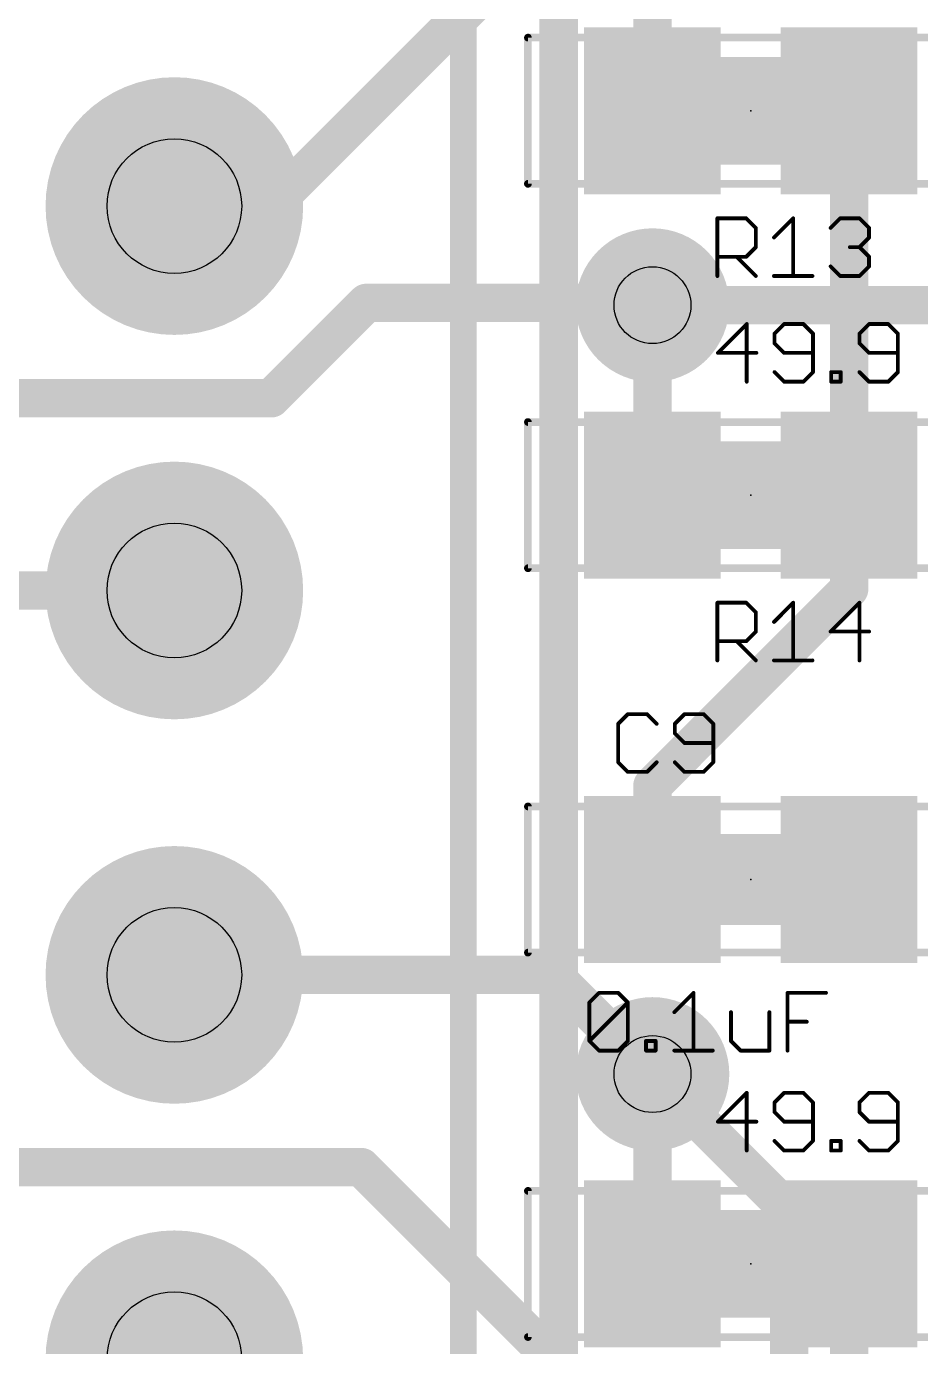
# Model space of a CAD drawing. Extents: x -27 to 80, y -11 to 53.
# Drawn here: x 14.26 to 20.17, y 36.28 to 45.01 of the extents above; entities that cross this region are included whole.
import ezdxf

# ---------------------------------------------------------------- set-up
doc = ezdxf.new("R2010")
doc.units = 0
for name, color, linetype in [('1', 12, 'CONTINUOUS'), ('16', 132, 'CONTINUOUS'), ('17', 110, 'CONTINUOUS'), ('18', 110, 'CONTINUOUS'), ('21', 53, 'CONTINUOUS'), ('23', 53, 'CONTINUOUS'), ('25', 253, 'CONTINUOUS'), ('27', 253, 'CONTINUOUS'), ('29', 253, 'CONTINUOUS'), ('30', 253, 'CONTINUOUS'), ('31', 253, 'CONTINUOUS'), ('35', 253, 'CONTINUOUS'), ('39', 12, 'CONTINUOUS'), ('44', 253, 'CONTINUOUS'), ('51', 53, 'CONTINUOUS')]:
    doc.layers.add(name, color=color, linetype=linetype)

# ---------------------------------------------------------------- blocks, each defined once
blk = doc.blocks.new('RECT')
blk.add_solid([(-0.5, -0.5), (0.5, -0.5), (-0.5, 0.5), (0.5, 0.5)])
blk = doc.blocks.new('ROUNDP')
at = {"const_width": 0.5}
blk.add_lwpolyline([(0, -0.25, 1), (0, 0.25, 1), (0, -0.25)], format="xyb", dxfattribs=at)
blk = doc.blocks.new('ROUNDV')
at = {"const_width": 0.5}
blk.add_lwpolyline([(0, -0.25, 1), (0, 0.25, 1), (0, -0.25)], format="xyb", dxfattribs=at)

msp = doc.modelspace()

# ---------------------------------------------------------------- linework, layer by layer
at = {"layer": '1', "const_width": 0.254}
for points in [[(17.78, 27.94), (17.78, 46.99)], [(17.78, 45.72), (15.88, 43.82)], [(18.4, 45.705), (18.4, 44.45)], [(19.7, 41.91), (19.7, 44.45)], [(15.88, 43.82), (15.24, 43.82)], [(16.51, 43.18), (15.88, 42.55)], [(18.385, 43.18), (16.51, 43.18)], [(18.4, 43.165), (18.385, 43.18)], [(18.4, 43.165), (18.4, 41.91)], [(15.88, 42.55), (12.7, 42.55)], [(19.7, 41.29), (19.7, 41.91)], [(18.4, 39.99), (19.7, 41.29)], [(18.4, 39.37), (18.4, 39.99)], [(17.745, 38.74), (15.24, 38.74)], [(18.4, 38.085), (17.745, 38.74)], [(18.4, 38.085), (18.385, 38.1)], [(18.4, 38.085), (18.4, 36.83)], [(16.475, 37.47), (12.7, 37.47)], [(18.4, 35.545), (16.475, 37.47)], [(19.7, 34.29), (19.7, 36.83)]]:
    msp.add_lwpolyline(points, dxfattribs=at)
at = {"layer": '1', "const_width": 0.127}
for points in [[(19.7635, 44.45, 1), (19.6365, 44.45)], [(18.3365, 44.45, 1), (18.4635, 44.45)], [(15.24, 43.8835, 1), (15.24, 43.7565)], [(15.8351, 43.8649, 1), (15.9249, 43.7751)], [(15.88, 43.7565, 1), (15.88, 43.8835)], [(16.51, 43.2435, 1), (16.51, 43.1165)], [(16.5549, 43.1351, 1), (16.4651, 43.2249)], [(18.4299, 43.2249, 1), (18.3401, 43.1351)], [(18.4635, 43.165, 1), (18.3365, 43.165)], [(18.3551, 43.1201, 1), (18.4449, 43.2099)], [(18.385, 43.1165, 1), (18.385, 43.2435)], [(15.8351, 42.5949, 1), (15.9249, 42.5051)], [(15.88, 42.4865, 1), (15.88, 42.6135)], [(18.3365, 41.91, 1), (18.4635, 41.91)], [(19.7635, 41.91, 1), (19.6365, 41.91)], [(19.6365, 41.91, 1), (19.7635, 41.91)], [(19.6365, 41.29, 1), (19.7635, 41.29)], [(19.7449, 41.2451, 1), (19.6551, 41.3349)], [(18.4635, 39.99, 1), (18.3365, 39.99)], [(18.3551, 40.0349, 1), (18.4449, 39.9451)], [(18.3365, 39.37, 1), (18.4635, 39.37)], [(15.24, 38.8035, 1), (15.24, 38.6765)], [(17.7899, 38.7849, 1), (17.7001, 38.6951)], [(17.745, 38.6765, 1), (17.745, 38.8035)], [(18.4299, 38.1449, 1), (18.3401, 38.0551)], [(18.4635, 38.085, 1), (18.3365, 38.085)], [(18.3551, 38.0401, 1), (18.4449, 38.1299)], [(18.3551, 38.0401, 1), (18.4449, 38.1299)], [(16.5199, 37.5149, 1), (16.4301, 37.4251)], [(16.475, 37.4065, 1), (16.475, 37.5335)], [(19.7635, 36.83, 1), (19.6365, 36.83)], [(18.3365, 36.83, 1), (18.4635, 36.83)]]:
    msp.add_lwpolyline(points, format="xyb", dxfattribs=at)
at = {"layer": '16', "const_width": 0.254}
for points in [[(17.78, 27.94), (17.78, 46.99)], [(21.859, 43.165), (18.4, 43.165)], [(13.97, 41.28), (15.24, 41.28)], [(19.304, 37.181), (18.4, 38.085)], [(19.304, 30.226), (19.304, 37.181)]]:
    msp.add_lwpolyline(points, dxfattribs=at)
at = {"layer": '16', "const_width": 0.127}
for points in [[(18.4, 43.2285, 1), (18.4, 43.1015)], [(15.24, 41.2165, 1), (15.24, 41.3435)], [(18.4449, 38.1299, 1), (18.3551, 38.0401)], [(19.3675, 37.181, 1), (19.2405, 37.181)], [(19.2591, 37.1361, 1), (19.3489, 37.2259)]]:
    msp.add_lwpolyline(points, format="xyb", dxfattribs=at)
at = {"layer": '21'}
for points, const_width in [([(17.15, 46.15), (17.15, 30.05)], 0.1778), ([(19.05, 39.4005), (19.05, 39.3395)], 0.4064)]:
    msp.add_lwpolyline(points, dxfattribs=dict(at, const_width=const_width))
at = {"layer": '21', "const_width": 0.2032}
for points in [[(19.1516, 39.4005, 1), (18.9484, 39.4005)], [(18.9484, 39.3395, 1), (19.1516, 39.3395)]]:
    msp.add_lwpolyline(points, format="xyb", dxfattribs=at)
at = {"layer": '23'}
for p in [(19.05, 44.45), (19.05, 41.91), (19.05, 39.37), (19.05, 36.83)]:
    msp.add_point(p, dxfattribs=at)
at = {"layer": '25', "const_width": 0.0254}
for points in [[(18.8291, 43.3578), (18.8291, 43.7391)], [(18.8291, 43.7391), (19.0197, 43.7391)], [(19.0197, 43.7391), (19.0833, 43.6756)], [(19.2033, 43.612), (19.3304, 43.7391)], [(19.3304, 43.7391), (19.3304, 43.3578)], [(19.5775, 43.6756), (19.641, 43.7391)], [(19.641, 43.7391), (19.7682, 43.7391)], [(19.7682, 43.7391), (19.8317, 43.6756)], [(19.0833, 43.6756), (19.0833, 43.5485)], [(19.8317, 43.612), (19.7682, 43.5485)], [(19.8317, 43.6756), (19.8317, 43.612)], [(19.0833, 43.5485), (19.0197, 43.4849)], [(19.7682, 43.5485), (19.7046, 43.5485)], [(19.7682, 43.5485), (19.8317, 43.4849)], [(19.0197, 43.4849), (18.8291, 43.4849)], [(18.9562, 43.4849), (19.0833, 43.3578)], [(19.8317, 43.4849), (19.8317, 43.4214)], [(19.2033, 43.3578), (19.4575, 43.3578)], [(19.641, 43.3578), (19.5775, 43.4214)], [(19.7682, 43.3578), (19.641, 43.3578)], [(19.8317, 43.4214), (19.7682, 43.3578)], [(18.8291, 40.8178), (18.8291, 41.1991)], [(18.8291, 41.1991), (19.0197, 41.1991)], [(19.0197, 41.1991), (19.0833, 41.1356)], [(19.2033, 41.072), (19.3304, 41.1991)], [(19.3304, 41.1991), (19.3304, 40.8178)], [(19.7682, 41.1991), (19.5775, 41.0085)], [(19.7682, 40.8178), (19.7682, 41.1991)], [(19.0833, 41.1356), (19.0833, 41.0085)], [(19.0833, 41.0085), (19.0197, 40.9449)], [(19.5775, 41.0085), (19.8317, 41.0085)], [(19.0197, 40.9449), (18.8291, 40.9449)], [(18.9562, 40.9449), (19.0833, 40.8178)], [(19.2033, 40.8178), (19.4575, 40.8178)], [(18.2373, 40.4625), (18.1737, 40.399)], [(18.1737, 40.399), (18.1737, 40.1448)], [(18.3644, 40.4625), (18.2373, 40.4625)], [(18.4279, 40.399), (18.3644, 40.4625)], [(18.6115, 40.4625), (18.5479, 40.399)], [(18.5479, 40.399), (18.5479, 40.3354)], [(18.7386, 40.4625), (18.6115, 40.4625)], [(18.8021, 40.399), (18.7386, 40.4625)], [(18.8021, 40.1448), (18.8021, 40.399)], [(18.5479, 40.3354), (18.6115, 40.2719)], [(18.6115, 40.2719), (18.8021, 40.2719)], [(18.1737, 40.1448), (18.2373, 40.0812)], [(18.3644, 40.0812), (18.4279, 40.1448)], [(18.5479, 40.1448), (18.6115, 40.0812)], [(18.7386, 40.0812), (18.8021, 40.1448)], [(18.2373, 40.0812), (18.3644, 40.0812)], [(18.6115, 40.0812), (18.7386, 40.0812)]]:
    msp.add_lwpolyline(points, dxfattribs=at)
at = {"layer": '25', "const_width": 0.0127}
for points in [[(18.8354, 43.7391, 1), (18.8227, 43.7391)], [(18.8291, 43.7455, 1), (18.8291, 43.7328)], [(19.0242, 43.7436, 1), (19.0153, 43.7346)], [(19.0197, 43.7328, 1), (19.0197, 43.7455)], [(19.3367, 43.7391, 1), (19.324, 43.7391)], [(19.3349, 43.7346, 1), (19.3259, 43.7436)], [(19.641, 43.7455, 1), (19.641, 43.7328)], [(19.6455, 43.7346, 1), (19.6366, 43.7436)], [(19.7726, 43.7436, 1), (19.7637, 43.7346)], [(19.7682, 43.7328, 1), (19.7682, 43.7455)], [(19.0896, 43.6756, 1), (19.0769, 43.6756)], [(19.0788, 43.6711, 1), (19.0878, 43.6801)], [(19.1988, 43.6165, 1), (19.2078, 43.6075)], [(19.573, 43.6801, 1), (19.582, 43.6711)], [(19.8381, 43.6756, 1), (19.8254, 43.6756)], [(19.8254, 43.612, 1), (19.8381, 43.612)], [(19.8272, 43.6711, 1), (19.8362, 43.6801)], [(19.8362, 43.6075, 1), (19.8272, 43.6165)], [(19.0769, 43.5485, 1), (19.0896, 43.5485)], [(19.0878, 43.544, 1), (19.0788, 43.553)], [(19.7046, 43.5548, 1), (19.7046, 43.5421)], [(19.7726, 43.553, 1), (19.7637, 43.544)], [(19.7637, 43.553, 1), (19.7726, 43.544)], [(19.7682, 43.5421, 1), (19.7682, 43.5548)], [(18.8291, 43.4913, 1), (18.8291, 43.4786)], [(18.9607, 43.4894, 1), (18.9517, 43.4804)], [(19.0153, 43.4894, 1), (19.0242, 43.4804)], [(19.0197, 43.4786, 1), (19.0197, 43.4913)], [(19.8381, 43.4849, 1), (19.8254, 43.4849)], [(19.8272, 43.4804, 1), (19.8362, 43.4894)], [(18.8227, 43.3578, 1), (18.8354, 43.3578)], [(19.0788, 43.3533, 1), (19.0878, 43.3623)], [(19.2033, 43.3642, 1), (19.2033, 43.3515)], [(19.324, 43.3578, 1), (19.3367, 43.3578)], [(19.4575, 43.3515, 1), (19.4575, 43.3642)], [(19.582, 43.4258, 1), (19.573, 43.4169)], [(19.641, 43.3642, 1), (19.641, 43.3515)], [(19.6366, 43.3533, 1), (19.6455, 43.3623)], [(19.7637, 43.3623, 1), (19.7726, 43.3533)], [(19.7682, 43.3515, 1), (19.7682, 43.3642)], [(19.8254, 43.4214, 1), (19.8381, 43.4214)], [(19.8362, 43.4169, 1), (19.8272, 43.4258)], [(18.8354, 41.1991, 1), (18.8227, 41.1991)], [(18.8291, 41.2055, 1), (18.8291, 41.1928)], [(19.0242, 41.2036, 1), (19.0153, 41.1946)], [(19.0197, 41.1928, 1), (19.0197, 41.2055)], [(19.3367, 41.1991, 1), (19.324, 41.1991)], [(19.3349, 41.1946, 1), (19.3259, 41.2036)], [(19.7745, 41.1991, 1), (19.7618, 41.1991)], [(19.7726, 41.1946, 1), (19.7637, 41.2036)], [(19.0896, 41.1356, 1), (19.0769, 41.1356)], [(19.0788, 41.1311, 1), (19.0878, 41.1401)], [(19.0769, 41.0085, 1), (19.0896, 41.0085)], [(19.0878, 41.004, 1), (19.0788, 41.013)], [(19.1988, 41.0765, 1), (19.2078, 41.0675)], [(19.5775, 41.0148, 1), (19.5775, 41.0021)], [(19.573, 41.013, 1), (19.582, 41.004)], [(19.8317, 41.0021, 1), (19.8317, 41.0148)], [(18.8291, 40.9513, 1), (18.8291, 40.9386)], [(18.9607, 40.9494, 1), (18.9517, 40.9404)], [(19.0153, 40.9494, 1), (19.0242, 40.9404)], [(19.0197, 40.9386, 1), (19.0197, 40.9513)], [(19.0788, 40.8133, 1), (19.0878, 40.8223)], [(19.2033, 40.8242, 1), (19.2033, 40.8115)], [(19.4575, 40.8115, 1), (19.4575, 40.8242)], [(18.8227, 40.8178, 1), (18.8354, 40.8178)], [(19.324, 40.8178, 1), (19.3367, 40.8178)], [(19.7618, 40.8178, 1), (19.7745, 40.8178)], [(18.1801, 40.399, 1), (18.1673, 40.399)], [(18.1692, 40.4035, 1), (18.1782, 40.3945)], [(18.2373, 40.4689, 1), (18.2373, 40.4562)], [(18.2417, 40.458, 1), (18.2328, 40.467)], [(18.3689, 40.467, 1), (18.3599, 40.458)], [(18.3644, 40.4562, 1), (18.3644, 40.4689)], [(18.4234, 40.3945, 1), (18.4324, 40.4035)], [(18.5543, 40.399, 1), (18.5416, 40.399)], [(18.5434, 40.4035, 1), (18.5524, 40.3945)], [(18.6115, 40.4689, 1), (18.6115, 40.4562)], [(18.6159, 40.458, 1), (18.607, 40.467)], [(18.7431, 40.467, 1), (18.7341, 40.458)], [(18.7386, 40.4562, 1), (18.7386, 40.4689)], [(18.8085, 40.399, 1), (18.7958, 40.399)], [(18.7976, 40.3945, 1), (18.8066, 40.4035)], [(18.5524, 40.3399, 1), (18.5434, 40.3309)], [(18.5416, 40.3354, 1), (18.5543, 40.3354)], [(18.6115, 40.2782, 1), (18.6115, 40.2655)], [(18.607, 40.2674, 1), (18.6159, 40.2764)], [(18.8021, 40.2655, 1), (18.8021, 40.2782)], [(18.1673, 40.1448, 1), (18.1801, 40.1448)], [(18.1782, 40.1492, 1), (18.1692, 40.1403)], [(18.4324, 40.1403, 1), (18.4234, 40.1492)], [(18.5524, 40.1492, 1), (18.5434, 40.1403)], [(18.7958, 40.1448, 1), (18.8085, 40.1448)], [(18.8066, 40.1403, 1), (18.7976, 40.1492)], [(18.2373, 40.0876, 1), (18.2373, 40.0749)], [(18.2328, 40.0767, 1), (18.2417, 40.0857)], [(18.3599, 40.0857, 1), (18.3689, 40.0767)], [(18.3644, 40.0749, 1), (18.3644, 40.0876)], [(18.6115, 40.0876, 1), (18.6115, 40.0749)], [(18.607, 40.0767, 1), (18.6159, 40.0857)], [(18.7341, 40.0857, 1), (18.7431, 40.0767)], [(18.7386, 40.0749, 1), (18.7386, 40.0876)]]:
    msp.add_lwpolyline(points, format="xyb", dxfattribs=at)
at = {"layer": '27', "const_width": 0.0254}
for points in [[(19.0231, 43.0406), (18.8325, 42.85)], [(19.0231, 42.6593), (19.0231, 43.0406)], [(19.2702, 43.0406), (19.2067, 42.9771)], [(19.3973, 43.0406), (19.2702, 43.0406)], [(19.4609, 42.9771), (19.3973, 43.0406)], [(19.8315, 43.0406), (19.768, 42.9771)], [(19.9587, 43.0406), (19.8315, 43.0406)], [(20.0222, 42.9771), (19.9587, 43.0406)], [(19.2067, 42.9771), (19.2067, 42.9135)], [(19.2067, 42.9135), (19.2702, 42.85)], [(19.4609, 42.7229), (19.4609, 42.9771)], [(19.768, 42.9771), (19.768, 42.9135)], [(19.768, 42.9135), (19.8315, 42.85)], [(20.0222, 42.7229), (20.0222, 42.9771)], [(18.8325, 42.85), (19.0867, 42.85)], [(19.2702, 42.85), (19.4609, 42.85)], [(19.8315, 42.85), (20.0222, 42.85)], [(19.2067, 42.7229), (19.2702, 42.6593)], [(19.2702, 42.6593), (19.3973, 42.6593)], [(19.3973, 42.6593), (19.4609, 42.7229)], [(19.5809, 42.6593), (19.5809, 42.7229)], [(19.5809, 42.7229), (19.6444, 42.7229)], [(19.6444, 42.6593), (19.5809, 42.6593)], [(19.6444, 42.7229), (19.6444, 42.6593)], [(19.768, 42.7229), (19.8315, 42.6593)], [(19.8315, 42.6593), (19.9587, 42.6593)], [(19.9587, 42.6593), (20.0222, 42.7229)], [(17.9832, 38.5575), (18.0468, 38.621)], [(17.9832, 38.3033), (17.9832, 38.5575)], [(17.9832, 38.3033), (18.2374, 38.5575)], [(18.0468, 38.621), (18.1739, 38.621)], [(18.1739, 38.621), (18.2374, 38.5575)], [(18.2374, 38.5575), (18.2374, 38.3033)], [(18.5445, 38.4939), (18.6716, 38.621)], [(18.6716, 38.621), (18.6716, 38.2397)], [(19.2929, 38.2397), (19.2929, 38.621)], [(19.2929, 38.621), (19.5471, 38.621)], [(18.9187, 38.4939), (18.9187, 38.3033)], [(19.1729, 38.2397), (19.1729, 38.4939)], [(19.2929, 38.4304), (19.42, 38.4304)], [(18.0468, 38.2397), (17.9832, 38.3033)], [(18.2374, 38.3033), (18.1739, 38.2397)], [(18.3574, 38.2397), (18.3574, 38.3033)], [(18.3574, 38.3033), (18.421, 38.3033)], [(18.421, 38.3033), (18.421, 38.2397)], [(18.9187, 38.3033), (18.9823, 38.2397)], [(18.1739, 38.2397), (18.0468, 38.2397)], [(18.421, 38.2397), (18.3574, 38.2397)], [(18.5445, 38.2397), (18.7987, 38.2397)], [(18.9823, 38.2397), (19.1729, 38.2397)], [(19.0231, 37.9606), (18.8325, 37.77)], [(19.0231, 37.5793), (19.0231, 37.9606)], [(19.2702, 37.9606), (19.2067, 37.8971)], [(19.3973, 37.9606), (19.2702, 37.9606)], [(19.4609, 37.8971), (19.3973, 37.9606)], [(19.8315, 37.9606), (19.768, 37.8971)], [(19.9587, 37.9606), (19.8315, 37.9606)], [(20.0222, 37.8971), (19.9587, 37.9606)], [(19.2067, 37.8971), (19.2067, 37.8335)], [(19.4609, 37.6429), (19.4609, 37.8971)], [(19.768, 37.8971), (19.768, 37.8335)], [(20.0222, 37.6429), (20.0222, 37.8971)], [(18.8325, 37.77), (19.0867, 37.77)], [(19.2067, 37.8335), (19.2702, 37.77)], [(19.2702, 37.77), (19.4609, 37.77)], [(19.768, 37.8335), (19.8315, 37.77)], [(19.8315, 37.77), (20.0222, 37.77)], [(19.2067, 37.6429), (19.2702, 37.5793)], [(19.3973, 37.5793), (19.4609, 37.6429)], [(19.5809, 37.5793), (19.5809, 37.6429)], [(19.5809, 37.6429), (19.6444, 37.6429)], [(19.6444, 37.6429), (19.6444, 37.5793)], [(19.768, 37.6429), (19.8315, 37.5793)], [(19.9587, 37.5793), (20.0222, 37.6429)], [(19.2702, 37.5793), (19.3973, 37.5793)], [(19.6444, 37.5793), (19.5809, 37.5793)], [(19.8315, 37.5793), (19.9587, 37.5793)]]:
    msp.add_lwpolyline(points, dxfattribs=at)
at = {"layer": '27', "const_width": 0.0127}
for points in [[(19.0295, 43.0406, 1), (19.0168, 43.0406)], [(19.0276, 43.0361, 1), (19.0186, 43.0451)], [(19.2702, 43.047, 1), (19.2702, 43.0343)], [(19.2747, 43.0361, 1), (19.2657, 43.0451)], [(19.4018, 43.0451, 1), (19.3929, 43.0361)], [(19.3973, 43.0343, 1), (19.3973, 43.047)], [(19.8315, 43.047, 1), (19.8315, 43.0343)], [(19.836, 43.0361, 1), (19.8271, 43.0451)], [(19.9631, 43.0451, 1), (19.9542, 43.0361)], [(19.9587, 43.0343, 1), (19.9587, 43.047)], [(19.213, 42.9771, 1), (19.2003, 42.9771)], [(19.2003, 42.9135, 1), (19.213, 42.9135)], [(19.2022, 42.9816, 1), (19.2112, 42.9726)], [(19.2112, 42.918, 1), (19.2022, 42.909)], [(19.4672, 42.9771, 1), (19.4545, 42.9771)], [(19.4564, 42.9726, 1), (19.4654, 42.9816)], [(19.7743, 42.9771, 1), (19.7616, 42.9771)], [(19.7635, 42.9816, 1), (19.7725, 42.9726)], [(19.7725, 42.918, 1), (19.7635, 42.909)], [(19.7616, 42.9135, 1), (19.7743, 42.9135)], [(20.0286, 42.9771, 1), (20.0159, 42.9771)], [(20.0177, 42.9726, 1), (20.0267, 42.9816)], [(18.8325, 42.8563, 1), (18.8325, 42.8436)], [(18.828, 42.8545, 1), (18.837, 42.8455)], [(19.0867, 42.8436, 1), (19.0867, 42.8563)], [(19.2702, 42.8563, 1), (19.2702, 42.8436)], [(19.2657, 42.8455, 1), (19.2747, 42.8545)], [(19.4609, 42.8436, 1), (19.4609, 42.8563)], [(19.8315, 42.8563, 1), (19.8315, 42.8436)], [(19.8271, 42.8455, 1), (19.836, 42.8545)], [(20.0222, 42.8436, 1), (20.0222, 42.8563)], [(19.0168, 42.6593, 1), (19.0295, 42.6593)], [(19.2112, 42.7273, 1), (19.2022, 42.7184)], [(19.2702, 42.6656, 1), (19.2702, 42.653)], [(19.2657, 42.6548, 1), (19.2747, 42.6638)], [(19.3929, 42.6638, 1), (19.4018, 42.6548)], [(19.3973, 42.653, 1), (19.3973, 42.6656)], [(19.4545, 42.7229, 1), (19.4672, 42.7229)], [(19.4654, 42.7184, 1), (19.4564, 42.7273)], [(19.5872, 42.7229, 1), (19.5745, 42.7229)], [(19.5745, 42.6593, 1), (19.5872, 42.6593)], [(19.5809, 42.7292, 1), (19.5809, 42.7165)], [(19.5809, 42.6656, 1), (19.5809, 42.653)], [(19.6508, 42.7229, 1), (19.6381, 42.7229)], [(19.6381, 42.6593, 1), (19.6508, 42.6593)], [(19.6444, 42.7165, 1), (19.6444, 42.7292)], [(19.6444, 42.653, 1), (19.6444, 42.6656)], [(19.7725, 42.7273, 1), (19.7635, 42.7184)], [(19.8315, 42.6656, 1), (19.8315, 42.653)], [(19.8271, 42.6548, 1), (19.836, 42.6638)], [(19.9542, 42.6638, 1), (19.9631, 42.6548)], [(19.9587, 42.653, 1), (19.9587, 42.6656)], [(20.0159, 42.7229, 1), (20.0286, 42.7229)], [(20.0267, 42.7184, 1), (20.0177, 42.7273)], [(17.9896, 38.5575, 1), (17.9768, 38.5575)], [(17.9787, 38.562, 1), (17.9877, 38.553)], [(18.0468, 38.6274, 1), (18.0468, 38.6147)], [(18.0512, 38.6165, 1), (18.0423, 38.6255)], [(18.1784, 38.6255, 1), (18.1694, 38.6165)], [(18.1739, 38.6147, 1), (18.1739, 38.6274)], [(18.2438, 38.5575, 1), (18.2311, 38.5575)], [(18.2419, 38.553, 1), (18.2329, 38.562)], [(18.2329, 38.553, 1), (18.2419, 38.562)], [(18.678, 38.621, 1), (18.6653, 38.621)], [(18.6761, 38.6165, 1), (18.6671, 38.6255)], [(19.2993, 38.621, 1), (19.2866, 38.621)], [(19.2929, 38.6274, 1), (19.2929, 38.6147)], [(19.5471, 38.6147, 1), (19.5471, 38.6274)], [(18.54, 38.4984, 1), (18.549, 38.4894)], [(18.9251, 38.4939, 1), (18.9124, 38.4939)], [(19.1793, 38.4939, 1), (19.1666, 38.4939)], [(19.2929, 38.4367, 1), (19.2929, 38.424)], [(19.42, 38.424, 1), (19.42, 38.4367)], [(17.9768, 38.3033, 1), (17.9896, 38.3033)], [(17.9877, 38.3077, 1), (17.9787, 38.2988)], [(17.9787, 38.3077, 1), (17.9877, 38.2988)], [(18.2311, 38.3033, 1), (18.2438, 38.3033)], [(18.2419, 38.2988, 1), (18.2329, 38.3077)], [(18.3638, 38.3033, 1), (18.3511, 38.3033)], [(18.3574, 38.3096, 1), (18.3574, 38.2969)], [(18.4273, 38.3033, 1), (18.4146, 38.3033)], [(18.421, 38.2969, 1), (18.421, 38.3096)], [(18.9232, 38.3077, 1), (18.9142, 38.2988)], [(18.9124, 38.3033, 1), (18.9251, 38.3033)], [(18.0468, 38.246, 1), (18.0468, 38.2334)], [(18.0423, 38.2352, 1), (18.0512, 38.2442)], [(18.1694, 38.2442, 1), (18.1784, 38.2352)], [(18.1739, 38.2334, 1), (18.1739, 38.246)], [(18.3574, 38.246, 1), (18.3574, 38.2334)], [(18.3511, 38.2397, 1), (18.3638, 38.2397)], [(18.4146, 38.2397, 1), (18.4273, 38.2397)], [(18.421, 38.2334, 1), (18.421, 38.246)], [(18.5445, 38.246, 1), (18.5445, 38.2334)], [(18.6653, 38.2397, 1), (18.678, 38.2397)], [(18.7987, 38.2334, 1), (18.7987, 38.246)], [(18.9823, 38.246, 1), (18.9823, 38.2334)], [(18.9778, 38.2352, 1), (18.9868, 38.2442)], [(19.1666, 38.2397, 1), (19.1793, 38.2397)], [(19.1729, 38.2334, 1), (19.1729, 38.246)], [(19.2866, 38.2397, 1), (19.2993, 38.2397)], [(19.0295, 37.9606, 1), (19.0168, 37.9606)], [(19.0276, 37.9561, 1), (19.0186, 37.9651)], [(19.2702, 37.967, 1), (19.2702, 37.9543)], [(19.2747, 37.9561, 1), (19.2657, 37.9651)], [(19.4018, 37.9651, 1), (19.3929, 37.9561)], [(19.3973, 37.9543, 1), (19.3973, 37.967)], [(19.8315, 37.967, 1), (19.8315, 37.9543)], [(19.836, 37.9561, 1), (19.8271, 37.9651)], [(19.9631, 37.9651, 1), (19.9542, 37.9561)], [(19.9587, 37.9543, 1), (19.9587, 37.967)], [(19.213, 37.8971, 1), (19.2003, 37.8971)], [(19.2022, 37.9016, 1), (19.2112, 37.8926)], [(19.4672, 37.8971, 1), (19.4545, 37.8971)], [(19.4564, 37.8926, 1), (19.4654, 37.9016)], [(19.7743, 37.8971, 1), (19.7616, 37.8971)], [(19.7635, 37.9016, 1), (19.7725, 37.8926)], [(20.0286, 37.8971, 1), (20.0159, 37.8971)], [(20.0177, 37.8926, 1), (20.0267, 37.9016)], [(18.8325, 37.7763, 1), (18.8325, 37.7636)], [(18.828, 37.7745, 1), (18.837, 37.7655)], [(19.0867, 37.7636, 1), (19.0867, 37.7763)], [(19.2003, 37.8335, 1), (19.213, 37.8335)], [(19.2112, 37.838, 1), (19.2022, 37.829)], [(19.2702, 37.7763, 1), (19.2702, 37.7636)], [(19.2657, 37.7655, 1), (19.2747, 37.7745)], [(19.4609, 37.7636, 1), (19.4609, 37.7763)], [(19.7725, 37.838, 1), (19.7635, 37.829)], [(19.7616, 37.8335, 1), (19.7743, 37.8335)], [(19.8315, 37.7763, 1), (19.8315, 37.7636)], [(19.8271, 37.7655, 1), (19.836, 37.7745)], [(20.0222, 37.7636, 1), (20.0222, 37.7763)], [(19.2112, 37.6473, 1), (19.2022, 37.6384)], [(19.4545, 37.6429, 1), (19.4672, 37.6429)], [(19.4654, 37.6384, 1), (19.4564, 37.6473)], [(19.5872, 37.6429, 1), (19.5745, 37.6429)], [(19.5809, 37.6492, 1), (19.5809, 37.6365)], [(19.6508, 37.6429, 1), (19.6381, 37.6429)], [(19.6444, 37.6365, 1), (19.6444, 37.6492)], [(19.7725, 37.6473, 1), (19.7635, 37.6384)], [(20.0159, 37.6429, 1), (20.0286, 37.6429)], [(20.0267, 37.6384, 1), (20.0177, 37.6473)], [(19.0168, 37.5793, 1), (19.0295, 37.5793)], [(19.2702, 37.5857, 1), (19.2702, 37.573)], [(19.2657, 37.5748, 1), (19.2747, 37.5838)], [(19.3929, 37.5838, 1), (19.4018, 37.5748)], [(19.3973, 37.573, 1), (19.3973, 37.5857)], [(19.5745, 37.5793, 1), (19.5872, 37.5793)], [(19.5809, 37.5857, 1), (19.5809, 37.573)], [(19.6381, 37.5793, 1), (19.6508, 37.5793)], [(19.6444, 37.573, 1), (19.6444, 37.5857)], [(19.8315, 37.5857, 1), (19.8315, 37.573)], [(19.8271, 37.5748, 1), (19.836, 37.5838)], [(19.9542, 37.5838, 1), (19.9631, 37.5748)], [(19.9587, 37.573, 1), (19.9587, 37.5857)]]:
    msp.add_lwpolyline(points, format="xyb", dxfattribs=at)
at = {"layer": '39', "const_width": 0.0508}
for points in [[(17.577, 43.967), (17.577, 44.933)], [(17.577, 44.933), (20.523, 44.933)], [(20.523, 43.967), (17.577, 43.967)], [(17.577, 41.427), (17.577, 42.393)], [(17.577, 42.393), (20.523, 42.393)], [(20.523, 41.427), (17.577, 41.427)], [(17.577, 39.853), (20.523, 39.853)], [(17.577, 38.887), (17.577, 39.853)], [(20.523, 38.887), (17.577, 38.887)], [(17.577, 36.347), (17.577, 37.313)], [(17.577, 37.313), (20.523, 37.313)], [(20.523, 36.347), (17.577, 36.347)]]:
    msp.add_lwpolyline(points, dxfattribs=at)
at = {"layer": '39', "const_width": 0.0254}
for points in [[(17.5897, 44.933, 1), (17.5643, 44.933)], [(17.577, 44.9457, 1), (17.577, 44.9203)], [(17.577, 43.9797, 1), (17.577, 43.9543)], [(17.5643, 43.967, 1), (17.5897, 43.967)], [(17.5897, 42.393, 1), (17.5643, 42.393)], [(17.577, 42.4057, 1), (17.577, 42.3803)], [(17.577, 41.4397, 1), (17.577, 41.4143)], [(17.5643, 41.427, 1), (17.5897, 41.427)], [(17.577, 39.8657, 1), (17.577, 39.8403)], [(17.5897, 39.853, 1), (17.5643, 39.853)], [(17.577, 38.8997, 1), (17.577, 38.8743)], [(17.5643, 38.887, 1), (17.5897, 38.887)], [(17.5897, 37.313, 1), (17.5643, 37.313)], [(17.577, 37.3257, 1), (17.577, 37.3003)], [(17.577, 36.3597, 1), (17.577, 36.3343)], [(17.5643, 36.347, 1), (17.5897, 36.347)]]:
    msp.add_lwpolyline(points, format="xyb", dxfattribs=at)
at = {"layer": '44'}
for centre, radius in [((15.24, 43.82), 0.445), ((18.4, 43.165), 0.254), ((15.24, 41.28), 0.445), ((15.24, 38.74), 0.445), ((18.4, 38.085), 0.254), ((15.24, 36.2), 0.445)]:
    msp.add_circle(centre, radius, dxfattribs=at)
at = {"layer": '51', "const_width": 0.1524}
for points in [[(18.805, 44.674), (19.295, 44.674)], [(19.295, 44.226), (18.805, 44.226)], [(18.805, 42.134), (19.295, 42.134)], [(19.295, 41.686), (18.805, 41.686)], [(18.805, 39.594), (19.295, 39.594)], [(19.295, 39.146), (18.805, 39.146)], [(18.805, 37.054), (19.295, 37.054)], [(19.295, 36.606), (18.805, 36.606)]]:
    msp.add_lwpolyline(points, dxfattribs=at)
at = {"layer": '51', "const_width": 0.0762}
for points in [[(18.805, 44.7121, 1), (18.805, 44.6359)], [(19.295, 44.6359, 1), (19.295, 44.7121)], [(18.805, 44.2641, 1), (18.805, 44.1879)], [(19.295, 44.1879, 1), (19.295, 44.2641)], [(18.805, 42.1721, 1), (18.805, 42.0959)], [(19.295, 42.0959, 1), (19.295, 42.1721)], [(18.805, 41.7241, 1), (18.805, 41.6479)], [(19.295, 41.6479, 1), (19.295, 41.7241)], [(18.805, 39.6321, 1), (18.805, 39.5559)], [(19.295, 39.5559, 1), (19.295, 39.6321)], [(18.805, 39.1841, 1), (18.805, 39.1079)], [(19.295, 39.1079, 1), (19.295, 39.1841)], [(18.805, 37.0921, 1), (18.805, 37.0159)], [(19.295, 37.0159, 1), (19.295, 37.0921)], [(18.805, 36.6441, 1), (18.805, 36.5679)], [(19.295, 36.5679, 1), (19.295, 36.6441)]]:
    msp.add_lwpolyline(points, format="xyb", dxfattribs=at)

# ---------------------------------------------------------------- block references
at = {"layer": '1', "xscale": 0.7, "yscale": 0.9, "rotation": 180}
for p in [(18.4, 44.45), (19.7, 44.45), (18.4, 41.91), (19.7, 41.91), (18.4, 36.83), (19.7, 36.83)]:
    msp.add_blockref('RECT', p, dxfattribs=at)
at = {"layer": '1', "xscale": 0.7, "yscale": 0.9}
for p in [(18.4, 39.37), (19.7, 39.37)]:
    msp.add_blockref('RECT', p, dxfattribs=at)
at = {"layer": '17', "xscale": 1.4996, "yscale": 1.4996, "rotation": 90}
for p in [(15.24, 43.82), (15.24, 43.82), (15.24, 41.28), (15.24, 41.28), (15.24, 38.74), (15.24, 38.74), (15.24, 36.2), (15.24, 36.2)]:
    msp.add_blockref('ROUNDP', p, dxfattribs=at)
at = {"layer": '18', "xscale": 1.016, "yscale": 1.016}
for p in [(18.4, 43.165), (18.4, 43.165), (18.4, 38.085), (18.4, 38.085)]:
    msp.add_blockref('ROUNDV', p, dxfattribs=at)
at = {"layer": '21', "xscale": 0.4064, "yscale": 0.7112, "rotation": 180}
for p in [(19.05, 44.45), (19.05, 41.91), (19.05, 36.83)]:
    msp.add_blockref('RECT', p, dxfattribs=at)
at = {"layer": '29'}
for name, p, xscale, yscale, rotation in [('RECT', (18.4, 44.45), 0.9032, 1.1032, 180), ('RECT', (19.7, 44.45), 0.9032, 1.1032, 180), ('ROUNDP', (15.24, 43.82), 1.7028, 1.7028, 90), ('RECT', (18.4, 41.91), 0.9032, 1.1032, 180), ('RECT', (19.7, 41.91), 0.9032, 1.1032, 180), ('ROUNDP', (15.24, 41.28), 1.7028, 1.7028, 90), ('ROUNDP', (15.24, 38.74), 1.7028, 1.7028, 90), ('RECT', (18.4, 36.83), 0.9032, 1.1032, 180), ('RECT', (19.7, 36.83), 0.9032, 1.1032, 180), ('ROUNDP', (15.24, 36.2), 1.7028, 1.7028, 90)]:
    msp.add_blockref(name, p, dxfattribs=dict(at, xscale=xscale, yscale=yscale, rotation=rotation))
at = {"layer": '29', "xscale": 0.9032, "yscale": 1.1032}
for p in [(18.4, 39.37), (19.7, 39.37)]:
    msp.add_blockref('RECT', p, dxfattribs=at)
at = {"layer": '30', "xscale": 1.7028, "yscale": 1.7028, "rotation": 90}
for p in [(15.24, 43.82), (15.24, 41.28), (15.24, 38.74), (15.24, 36.2)]:
    msp.add_blockref('ROUNDP', p, dxfattribs=at)
at = {"layer": '31', "xscale": 0.7, "yscale": 0.9, "rotation": 180}
for p in [(18.4, 44.45), (19.7, 44.45), (18.4, 41.91), (19.7, 41.91), (18.4, 36.83), (19.7, 36.83)]:
    msp.add_blockref('RECT', p, dxfattribs=at)
at = {"layer": '31', "xscale": 0.7, "yscale": 0.9}
for p in [(18.4, 39.37), (19.7, 39.37)]:
    msp.add_blockref('RECT', p, dxfattribs=at)
at = {"layer": '35', "xscale": 0.3998, "yscale": 0.6, "rotation": 180}
for p in [(19.05, 44.45), (19.05, 41.91), (19.05, 36.83)]:
    msp.add_blockref('RECT', p, dxfattribs=at)
at = {"layer": '35', "xscale": 0.3998, "yscale": 0.6}
msp.add_blockref('RECT', (19.05, 39.37), dxfattribs=at)
at = {"layer": '51', "xscale": 0.3, "yscale": 0.5999, "rotation": 180}
for p in [(18.6412, 44.4549), (19.454, 44.4549), (18.6412, 41.9149), (19.454, 41.9149), (18.6412, 36.8349), (19.454, 36.8349)]:
    msp.add_blockref('RECT', p, dxfattribs=at)
at = {"layer": '51', "xscale": 0.3, "yscale": 0.5999}
for p in [(18.646, 39.3651), (19.4588, 39.3651)]:
    msp.add_blockref('RECT', p, dxfattribs=at)

doc.saveas('drawing.dxf')
